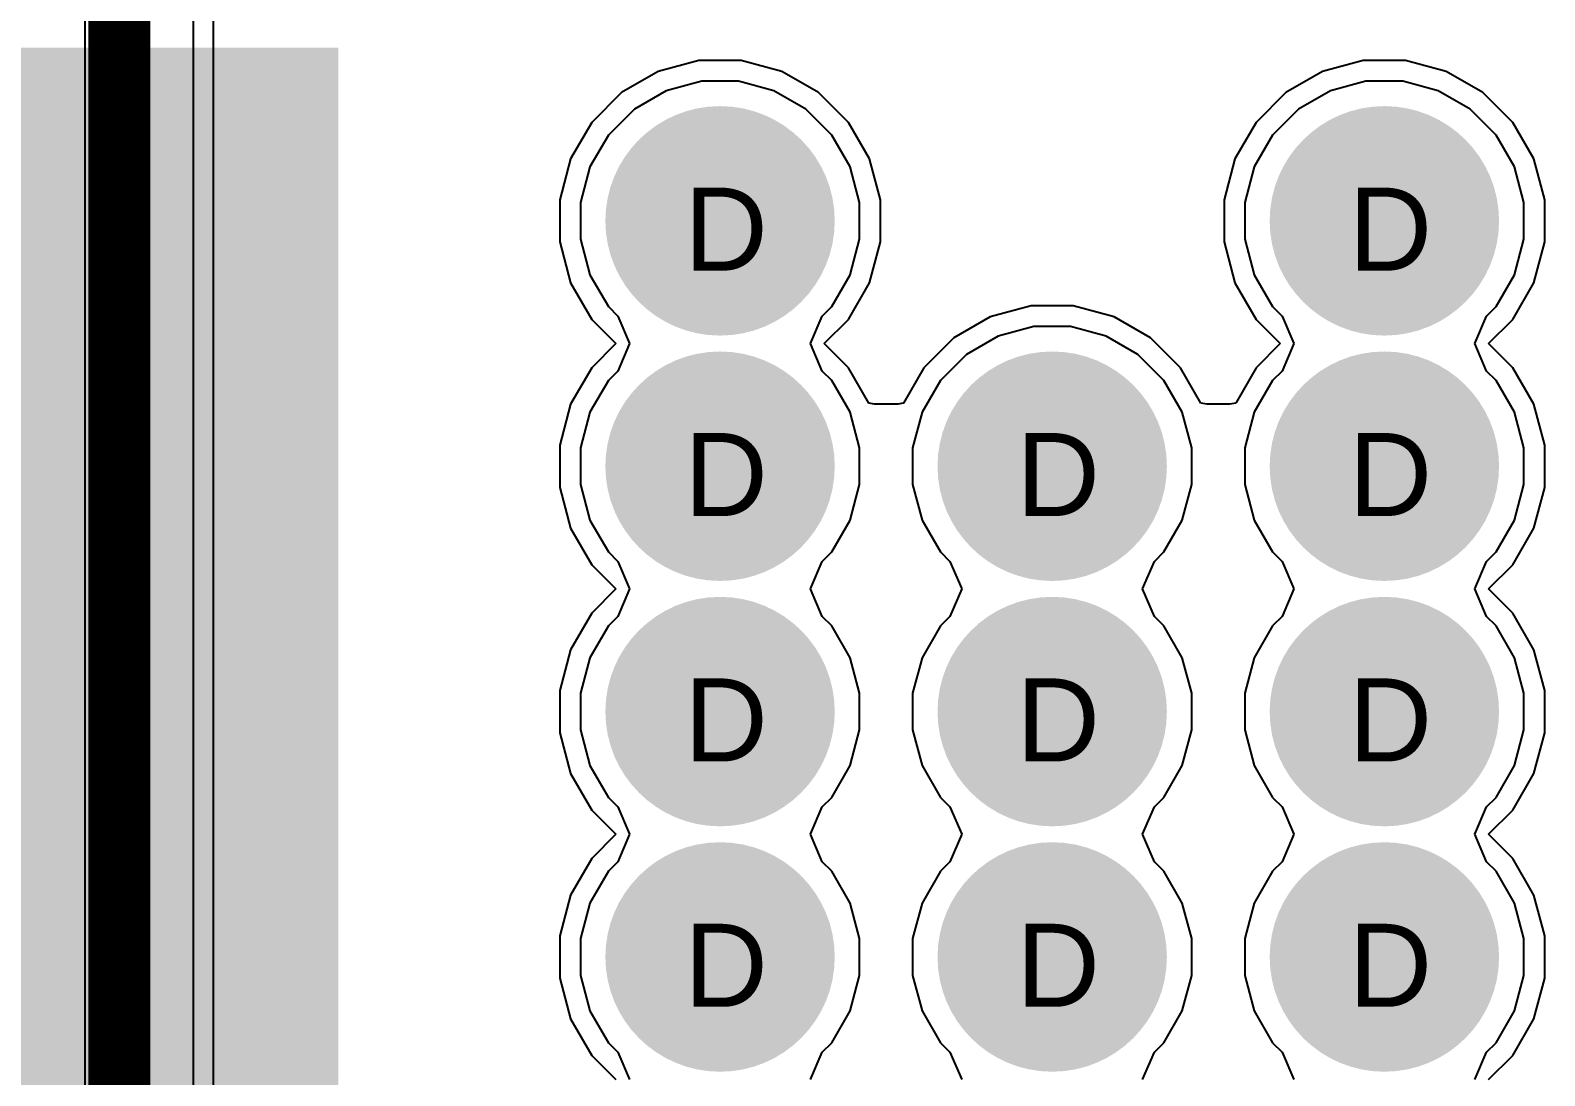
# Model space of a CAD drawing. Header units: inches. Extents: x 0 to 5379, y 0 to 5429.
# Drawn here: x 164.92 to 174.19, y 39.22 to 45.62 of the extents above; entities that cross this region are included whole.
import ezdxf

# ---------------------------------------------------------------- set-up
doc = ezdxf.new("R2010")
doc.units = ezdxf.units.IN
for name, color, linetype in [('Bottom Layer', 5, 'Continuous'), ('Bottom Solder', 6, 'Continuous'), ('Drill Drawing', 1, 'Continuous'), ('GND01', 16, 'Continuous'), ('GND02', 76, 'Continuous'), ('PWR', 156, 'Continuous'), ('SIG 01', 90, 'Continuous'), ('Top Layer', 1, 'Continuous'), ('Top Paste', 8, 'Continuous'), ('Top Solder', 216, 'Continuous'), ('Via Holes', 16, 'Continuous')]:
    doc.layers.add(name, color=color, linetype=linetype)
doc.styles.add('Arial', font='', dxfattribs={"height": 0.2})
doc.styles.get('Arial').set_extended_font_data('Arial')

# ---------------------------------------------------------------- blocks, each defined once
blk = doc.blocks.new('H2PAK_2_756')
at = {"layer": 'Top Layer'}
blk.add_hatch(color=1, dxfattribs=at).paths.add_polyline_path([(-5.5, 0.8283), (-5.5, 10.3283), (5.5, 10.3283), (5.5, 0.8283)])
at = {"layer": 'Top Paste'}
blk.add_hatch(color=8, dxfattribs=at).paths.add_polyline_path([(-5.5, 0.8283), (-5.5, 10.3283), (5.5, 10.3283), (5.5, 0.8283)])
at = {"layer": 'Top Solder'}
blk.add_hatch(color=216, dxfattribs=at).paths.add_polyline_path([(-5.5508, 0.7775), (-5.5508, 10.3791), (5.5508, 10.3791), (5.5508, 0.7775)])

msp = doc.modelspace()

# ---------------------------------------------------------------- hatches: boundary and pattern name
at = {"layer": 'Bottom Layer'}
h = msp.add_hatch(color=5, dxfattribs=at)
edge = h.paths.add_edge_path()
edge.add_arc((169.1433, 44.45), 0.6, 0, 360)
h = msp.add_hatch(color=5, dxfattribs=at)
edge = h.paths.add_edge_path()
edge.add_arc((173.2073, 44.45), 0.6, 0, 360)
h = msp.add_hatch(color=5, dxfattribs=at)
edge = h.paths.add_edge_path()
edge.add_arc((169.1433, 42.9496), 0.6, 0, 360)
h = msp.add_hatch(color=5, dxfattribs=at)
edge = h.paths.add_edge_path()
edge.add_arc((171.1753, 42.9496), 0.6, 0, 360)
h = msp.add_hatch(color=5, dxfattribs=at)
edge = h.paths.add_edge_path()
edge.add_arc((173.2073, 42.9496), 0.6, 0, 360)
h = msp.add_hatch(color=5, dxfattribs=at)
edge = h.paths.add_edge_path()
edge.add_arc((169.1433, 41.4492), 0.6, 0, 360)
h = msp.add_hatch(color=5, dxfattribs=at)
edge = h.paths.add_edge_path()
edge.add_arc((171.1753, 41.4492), 0.6, 0, 360)
h = msp.add_hatch(color=5, dxfattribs=at)
edge = h.paths.add_edge_path()
edge.add_arc((173.2073, 41.4492), 0.6, 0, 360)
h = msp.add_hatch(color=5, dxfattribs=at)
edge = h.paths.add_edge_path()
edge.add_arc((169.1433, 39.9487), 0.6, 0, 360)
h = msp.add_hatch(color=5, dxfattribs=at)
edge = h.paths.add_edge_path()
edge.add_arc((171.1753, 39.9487), 0.6, 0, 360)
h = msp.add_hatch(color=5, dxfattribs=at)
edge = h.paths.add_edge_path()
edge.add_arc((173.2073, 39.9487), 0.6, 0, 360)
at = {"layer": 'Bottom Solder'}
h = msp.add_hatch(color=6, dxfattribs=at)
edge = h.paths.add_edge_path()
edge.add_arc((169.1433, 44.45), 0.7016, 0, 360)
h = msp.add_hatch(color=6, dxfattribs=at)
edge = h.paths.add_edge_path()
edge.add_arc((173.2073, 44.45), 0.7016, 0, 360)
h = msp.add_hatch(color=6, dxfattribs=at)
edge = h.paths.add_edge_path()
edge.add_arc((169.1433, 42.9496), 0.7016, 0, 360)
h = msp.add_hatch(color=6, dxfattribs=at)
edge = h.paths.add_edge_path()
edge.add_arc((171.1753, 42.9496), 0.7016, 0, 360)
h = msp.add_hatch(color=6, dxfattribs=at)
edge = h.paths.add_edge_path()
edge.add_arc((173.2073, 42.9496), 0.7016, 0, 360)
h = msp.add_hatch(color=6, dxfattribs=at)
edge = h.paths.add_edge_path()
edge.add_arc((169.1433, 41.4492), 0.7016, 0, 360)
h = msp.add_hatch(color=6, dxfattribs=at)
edge = h.paths.add_edge_path()
edge.add_arc((171.1753, 41.4492), 0.7016, 0, 360)
h = msp.add_hatch(color=6, dxfattribs=at)
edge = h.paths.add_edge_path()
edge.add_arc((173.2073, 41.4492), 0.7016, 0, 360)
h = msp.add_hatch(color=6, dxfattribs=at)
edge = h.paths.add_edge_path()
edge.add_arc((169.1433, 39.9487), 0.7016, 0, 360)
h = msp.add_hatch(color=6, dxfattribs=at)
edge = h.paths.add_edge_path()
edge.add_arc((171.1753, 39.9487), 0.7016, 0, 360)
h = msp.add_hatch(color=6, dxfattribs=at)
edge = h.paths.add_edge_path()
edge.add_arc((173.2073, 39.9487), 0.7016, 0, 360)
at = {"layer": 'GND01'}
h = msp.add_hatch(color=16, dxfattribs=at)
edge = h.paths.add_edge_path()
edge.add_arc((169.1433, 44.45), 0.6, 0, 360)
h = msp.add_hatch(color=16, dxfattribs=at)
edge = h.paths.add_edge_path()
edge.add_arc((173.2073, 44.45), 0.6, 0, 360)
h = msp.add_hatch(color=16, dxfattribs=at)
edge = h.paths.add_edge_path()
edge.add_arc((169.1433, 42.9496), 0.6, 0, 360)
h = msp.add_hatch(color=16, dxfattribs=at)
edge = h.paths.add_edge_path()
edge.add_arc((171.1753, 42.9496), 0.6, 0, 360)
h = msp.add_hatch(color=16, dxfattribs=at)
edge = h.paths.add_edge_path()
edge.add_arc((173.2073, 42.9496), 0.6, 0, 360)
h = msp.add_hatch(color=16, dxfattribs=at)
edge = h.paths.add_edge_path()
edge.add_arc((169.1433, 41.4492), 0.6, 0, 360)
h = msp.add_hatch(color=16, dxfattribs=at)
edge = h.paths.add_edge_path()
edge.add_arc((171.1753, 41.4492), 0.6, 0, 360)
h = msp.add_hatch(color=16, dxfattribs=at)
edge = h.paths.add_edge_path()
edge.add_arc((173.2073, 41.4492), 0.6, 0, 360)
h = msp.add_hatch(color=16, dxfattribs=at)
edge = h.paths.add_edge_path()
edge.add_arc((169.1433, 39.9487), 0.6, 0, 360)
h = msp.add_hatch(color=16, dxfattribs=at)
edge = h.paths.add_edge_path()
edge.add_arc((171.1753, 39.9487), 0.6, 0, 360)
h = msp.add_hatch(color=16, dxfattribs=at)
edge = h.paths.add_edge_path()
edge.add_arc((173.2073, 39.9487), 0.6, 0, 360)
at = {"layer": 'GND02'}
h = msp.add_hatch(color=76, dxfattribs=at)
edge = h.paths.add_edge_path()
edge.add_arc((169.1433, 44.45), 0.6, 0, 360)
h = msp.add_hatch(color=76, dxfattribs=at)
edge = h.paths.add_edge_path()
edge.add_arc((173.2073, 44.45), 0.6, 0, 360)
h = msp.add_hatch(color=76, dxfattribs=at)
edge = h.paths.add_edge_path()
edge.add_arc((169.1433, 42.9496), 0.6, 0, 360)
h = msp.add_hatch(color=76, dxfattribs=at)
edge = h.paths.add_edge_path()
edge.add_arc((171.1753, 42.9496), 0.6, 0, 360)
h = msp.add_hatch(color=76, dxfattribs=at)
edge = h.paths.add_edge_path()
edge.add_arc((173.2073, 42.9496), 0.6, 0, 360)
h = msp.add_hatch(color=76, dxfattribs=at)
edge = h.paths.add_edge_path()
edge.add_arc((169.1433, 41.4492), 0.6, 0, 360)
h = msp.add_hatch(color=76, dxfattribs=at)
edge = h.paths.add_edge_path()
edge.add_arc((171.1753, 41.4492), 0.6, 0, 360)
h = msp.add_hatch(color=76, dxfattribs=at)
edge = h.paths.add_edge_path()
edge.add_arc((173.2073, 41.4492), 0.6, 0, 360)
h = msp.add_hatch(color=76, dxfattribs=at)
edge = h.paths.add_edge_path()
edge.add_arc((169.1433, 39.9487), 0.6, 0, 360)
h = msp.add_hatch(color=76, dxfattribs=at)
edge = h.paths.add_edge_path()
edge.add_arc((171.1753, 39.9487), 0.6, 0, 360)
h = msp.add_hatch(color=76, dxfattribs=at)
edge = h.paths.add_edge_path()
edge.add_arc((173.2073, 39.9487), 0.6, 0, 360)
at = {"layer": 'PWR'}
h = msp.add_hatch(color=156, dxfattribs=at)
edge = h.paths.add_edge_path()
edge.add_arc((169.1433, 44.45), 0.6, 0, 360)
h = msp.add_hatch(color=156, dxfattribs=at)
edge = h.paths.add_edge_path()
edge.add_arc((173.2073, 44.45), 0.6, 0, 360)
h = msp.add_hatch(color=156, dxfattribs=at)
edge = h.paths.add_edge_path()
edge.add_arc((169.1433, 42.9496), 0.6, 0, 360)
h = msp.add_hatch(color=156, dxfattribs=at)
edge = h.paths.add_edge_path()
edge.add_arc((171.1753, 42.9496), 0.6, 0, 360)
h = msp.add_hatch(color=156, dxfattribs=at)
edge = h.paths.add_edge_path()
edge.add_arc((173.2073, 42.9496), 0.6, 0, 360)
h = msp.add_hatch(color=156, dxfattribs=at)
edge = h.paths.add_edge_path()
edge.add_arc((169.1433, 41.4492), 0.6, 0, 360)
h = msp.add_hatch(color=156, dxfattribs=at)
edge = h.paths.add_edge_path()
edge.add_arc((171.1753, 41.4492), 0.6, 0, 360)
h = msp.add_hatch(color=156, dxfattribs=at)
edge = h.paths.add_edge_path()
edge.add_arc((173.2073, 41.4492), 0.6, 0, 360)
h = msp.add_hatch(color=156, dxfattribs=at)
edge = h.paths.add_edge_path()
edge.add_arc((169.1433, 39.9487), 0.6, 0, 360)
h = msp.add_hatch(color=156, dxfattribs=at)
edge = h.paths.add_edge_path()
edge.add_arc((171.1753, 39.9487), 0.6, 0, 360)
h = msp.add_hatch(color=156, dxfattribs=at)
edge = h.paths.add_edge_path()
edge.add_arc((173.2073, 39.9487), 0.6, 0, 360)
at = {"layer": 'SIG 01'}
h = msp.add_hatch(color=90, dxfattribs=at)
edge = h.paths.add_edge_path()
edge.add_arc((169.1433, 44.45), 0.6, 0, 360)
h = msp.add_hatch(color=90, dxfattribs=at)
edge = h.paths.add_edge_path()
edge.add_arc((173.2073, 44.45), 0.6, 0, 360)
h = msp.add_hatch(color=90, dxfattribs=at)
edge = h.paths.add_edge_path()
edge.add_arc((169.1433, 42.9496), 0.6, 0, 360)
h = msp.add_hatch(color=90, dxfattribs=at)
edge = h.paths.add_edge_path()
edge.add_arc((171.1753, 42.9496), 0.6, 0, 360)
h = msp.add_hatch(color=90, dxfattribs=at)
edge = h.paths.add_edge_path()
edge.add_arc((173.2073, 42.9496), 0.6, 0, 360)
h = msp.add_hatch(color=90, dxfattribs=at)
edge = h.paths.add_edge_path()
edge.add_arc((169.1433, 41.4492), 0.6, 0, 360)
h = msp.add_hatch(color=90, dxfattribs=at)
edge = h.paths.add_edge_path()
edge.add_arc((171.1753, 41.4492), 0.6, 0, 360)
h = msp.add_hatch(color=90, dxfattribs=at)
edge = h.paths.add_edge_path()
edge.add_arc((173.2073, 41.4492), 0.6, 0, 360)
h = msp.add_hatch(color=90, dxfattribs=at)
edge = h.paths.add_edge_path()
edge.add_arc((169.1433, 39.9487), 0.6, 0, 360)
h = msp.add_hatch(color=90, dxfattribs=at)
edge = h.paths.add_edge_path()
edge.add_arc((171.1753, 39.9487), 0.6, 0, 360)
h = msp.add_hatch(color=90, dxfattribs=at)
edge = h.paths.add_edge_path()
edge.add_arc((173.2073, 39.9487), 0.6, 0, 360)
at = {"layer": 'Top Layer'}
h = msp.add_hatch(color=1, dxfattribs=at)
edge = h.paths.add_edge_path()
edge.add_arc((169.1433, 44.45), 0.6, 0, 360)
h = msp.add_hatch(color=1, dxfattribs=at)
edge = h.paths.add_edge_path()
edge.add_arc((173.2073, 44.45), 0.6, 0, 360)
h = msp.add_hatch(color=1, dxfattribs=at)
edge = h.paths.add_edge_path()
edge.add_arc((169.1433, 42.9496), 0.6, 0, 360)
h = msp.add_hatch(color=1, dxfattribs=at)
edge = h.paths.add_edge_path()
edge.add_arc((171.1753, 42.9496), 0.6, 0, 360)
h = msp.add_hatch(color=1, dxfattribs=at)
edge = h.paths.add_edge_path()
edge.add_arc((173.2073, 42.9496), 0.6, 0, 360)
h = msp.add_hatch(color=1, dxfattribs=at)
edge = h.paths.add_edge_path()
edge.add_arc((169.1433, 41.4492), 0.6, 0, 360)
h = msp.add_hatch(color=1, dxfattribs=at)
edge = h.paths.add_edge_path()
edge.add_arc((171.1753, 41.4492), 0.6, 0, 360)
h = msp.add_hatch(color=1, dxfattribs=at)
edge = h.paths.add_edge_path()
edge.add_arc((173.2073, 41.4492), 0.6, 0, 360)
h = msp.add_hatch(color=1, dxfattribs=at)
edge = h.paths.add_edge_path()
edge.add_arc((169.1433, 39.9487), 0.6, 0, 360)
h = msp.add_hatch(color=1, dxfattribs=at)
edge = h.paths.add_edge_path()
edge.add_arc((171.1753, 39.9487), 0.6, 0, 360)
h = msp.add_hatch(color=1, dxfattribs=at)
edge = h.paths.add_edge_path()
edge.add_arc((173.2073, 39.9487), 0.6, 0, 360)
at = {"layer": 'Top Solder'}
h = msp.add_hatch(color=216, dxfattribs=at)
edge = h.paths.add_edge_path()
edge.add_arc((169.1433, 44.45), 0.7016, 0, 360)
h = msp.add_hatch(color=216, dxfattribs=at)
edge = h.paths.add_edge_path()
edge.add_arc((173.2073, 44.45), 0.7016, 0, 360)
h = msp.add_hatch(color=216, dxfattribs=at)
edge = h.paths.add_edge_path()
edge.add_arc((169.1433, 42.9496), 0.7016, 0, 360)
h = msp.add_hatch(color=216, dxfattribs=at)
edge = h.paths.add_edge_path()
edge.add_arc((171.1753, 42.9496), 0.7016, 0, 360)
h = msp.add_hatch(color=216, dxfattribs=at)
edge = h.paths.add_edge_path()
edge.add_arc((173.2073, 42.9496), 0.7016, 0, 360)
h = msp.add_hatch(color=216, dxfattribs=at)
edge = h.paths.add_edge_path()
edge.add_arc((169.1433, 41.4492), 0.7016, 0, 360)
h = msp.add_hatch(color=216, dxfattribs=at)
edge = h.paths.add_edge_path()
edge.add_arc((171.1753, 41.4492), 0.7016, 0, 360)
h = msp.add_hatch(color=216, dxfattribs=at)
edge = h.paths.add_edge_path()
edge.add_arc((173.2073, 41.4492), 0.7016, 0, 360)
h = msp.add_hatch(color=216, dxfattribs=at)
edge = h.paths.add_edge_path()
edge.add_arc((169.1433, 39.9487), 0.7016, 0, 360)
h = msp.add_hatch(color=216, dxfattribs=at)
edge = h.paths.add_edge_path()
edge.add_arc((171.1753, 39.9487), 0.7016, 0, 360)
h = msp.add_hatch(color=216, dxfattribs=at)
edge = h.paths.add_edge_path()
edge.add_arc((173.2073, 39.9487), 0.7016, 0, 360)
at = {"layer": 'Via Holes'}
h = msp.add_hatch(color=7, dxfattribs=at)
edge = h.paths.add_edge_path()
edge.add_arc((169.1433, 44.45), 0.35, 0, 360)
h = msp.add_hatch(color=7, dxfattribs=at)
edge = h.paths.add_edge_path()
edge.add_arc((173.2073, 44.45), 0.35, 0, 360)
h = msp.add_hatch(color=7, dxfattribs=at)
edge = h.paths.add_edge_path()
edge.add_arc((169.1433, 42.9496), 0.35, 0, 360)
h = msp.add_hatch(color=7, dxfattribs=at)
edge = h.paths.add_edge_path()
edge.add_arc((171.1753, 42.9496), 0.35, 0, 360)
h = msp.add_hatch(color=7, dxfattribs=at)
edge = h.paths.add_edge_path()
edge.add_arc((173.2073, 42.9496), 0.35, 0, 360)
h = msp.add_hatch(color=7, dxfattribs=at)
edge = h.paths.add_edge_path()
edge.add_arc((169.1433, 41.4492), 0.35, 0, 360)
h = msp.add_hatch(color=7, dxfattribs=at)
edge = h.paths.add_edge_path()
edge.add_arc((171.1753, 41.4492), 0.35, 0, 360)
h = msp.add_hatch(color=7, dxfattribs=at)
edge = h.paths.add_edge_path()
edge.add_arc((173.2073, 41.4492), 0.35, 0, 360)
h = msp.add_hatch(color=7, dxfattribs=at)
edge = h.paths.add_edge_path()
edge.add_arc((169.1433, 39.9487), 0.35, 0, 360)
h = msp.add_hatch(color=7, dxfattribs=at)
edge = h.paths.add_edge_path()
edge.add_arc((171.1753, 39.9487), 0.35, 0, 360)
h = msp.add_hatch(color=7, dxfattribs=at)
edge = h.paths.add_edge_path()
edge.add_arc((173.2073, 39.9487), 0.35, 0, 360)

# ---------------------------------------------------------------- linework, layer by layer
at = {"layer": 'Bottom Layer'}
for p, q in [((165.2571, 51.4604), (165.2571, 6.8072)), ((166.0445, 7.239), (166.0445, 50.5968))]:
    msp.add_line(p, q, dxfattribs=at)
at = {"layer": 'GND01'}
for p, q in [((168.8137, 45.2458), (168.6189, 45.1334)), ((169.0309, 45.304), (168.8137, 45.2458)), ((169.2557, 45.304), (169.0309, 45.304)), ((169.4729, 45.2458), (169.2557, 45.304)), ((169.6676, 45.1334), (169.4729, 45.2458)), ((172.8777, 45.2458), (172.6829, 45.1334)), ((173.0949, 45.304), (172.8777, 45.2458)), ((173.3197, 45.304), (173.0949, 45.304)), ((173.5369, 45.2458), (173.3197, 45.304)), ((173.7316, 45.1334), (173.5369, 45.2458)), ((168.6189, 45.1334), (168.4599, 44.9744)), ((169.8267, 44.9744), (169.6676, 45.1334)), ((172.6829, 45.1334), (172.5239, 44.9744)), ((173.8907, 44.9744), (173.7316, 45.1334)), ((168.4599, 44.9744), (168.3475, 44.7796)), ((169.9391, 44.7796), (169.8267, 44.9744)), ((172.5239, 44.9744), (172.4115, 44.7796)), ((174.0031, 44.7796), (173.8907, 44.9744)), ((168.3475, 44.7796), (168.2893, 44.5624)), ((169.9973, 44.5624), (169.9391, 44.7796)), ((172.4115, 44.7796), (172.3533, 44.5624)), ((174.0613, 44.5624), (174.0031, 44.7796)), ((168.2893, 44.5624), (168.2893, 44.3376)), ((169.9973, 44.3376), (169.9973, 44.5624)), ((172.3533, 44.5624), (172.3533, 44.3376)), ((174.0613, 44.3376), (174.0613, 44.5624)), ((168.2893, 44.3376), (168.3475, 44.1204)), ((169.9391, 44.1204), (169.9973, 44.3376)), ((172.3533, 44.3376), (172.4115, 44.1204)), ((174.0031, 44.1204), (174.0613, 44.3376)), ((168.3475, 44.1204), (168.4599, 43.9256)), ((169.8267, 43.9256), (169.9391, 44.1204)), ((172.4115, 44.1204), (172.5239, 43.9256)), ((173.8907, 43.9256), (174.0031, 44.1204)), ((168.4599, 43.9256), (168.5177, 43.8678)), ((169.7688, 43.8678), (169.8267, 43.9256)), ((172.5239, 43.9256), (172.5817, 43.8678)), ((173.8328, 43.8678), (173.8907, 43.9256)), ((168.5177, 43.8678), (168.5901, 43.6998)), ((169.6964, 43.6998), (169.7688, 43.8678)), ((172.5817, 43.8678), (172.6541, 43.6998)), ((173.7604, 43.6998), (173.8328, 43.8678)), ((170.8457, 43.7454), (170.6509, 43.633)), ((171.0629, 43.8036), (170.8457, 43.7454)), ((171.2877, 43.8036), (171.0629, 43.8036)), ((171.5049, 43.7454), (171.2877, 43.8036)), ((171.6996, 43.633), (171.5049, 43.7454)), ((168.5901, 43.6998), (168.5177, 43.5318)), ((169.7688, 43.5318), (169.6964, 43.6998)), ((172.6541, 43.6998), (172.5817, 43.5318)), ((173.8328, 43.5318), (173.7604, 43.6998)), ((170.6509, 43.633), (170.4919, 43.4739)), ((171.8587, 43.4739), (171.6996, 43.633)), ((168.4599, 43.4739), (168.3475, 43.2792)), ((168.5177, 43.5318), (168.4599, 43.4739)), ((169.8267, 43.4739), (169.7688, 43.5318)), ((169.9391, 43.2792), (169.8267, 43.4739)), ((170.4919, 43.4739), (170.3795, 43.2792)), ((171.9711, 43.2792), (171.8587, 43.4739)), ((172.5239, 43.4739), (172.4115, 43.2792)), ((172.5817, 43.5318), (172.5239, 43.4739)), ((173.8907, 43.4739), (173.8328, 43.5318)), ((174.0031, 43.2792), (173.8907, 43.4739)), ((168.3475, 43.2792), (168.2893, 43.062)), ((169.9973, 43.062), (169.9391, 43.2792)), ((170.3795, 43.2792), (170.3213, 43.062)), ((172.0293, 43.062), (171.9711, 43.2792)), ((172.4115, 43.2792), (172.3533, 43.062)), ((174.0613, 43.062), (174.0031, 43.2792)), ((168.2893, 43.062), (168.2893, 42.8372)), ((169.9973, 42.8372), (169.9973, 43.062)), ((170.3213, 43.062), (170.3213, 42.8372)), ((172.0293, 42.8372), (172.0293, 43.062)), ((172.3533, 43.062), (172.3533, 42.8372)), ((174.0613, 42.8372), (174.0613, 43.062)), ((168.2893, 42.8372), (168.3475, 42.62)), ((169.9391, 42.62), (169.9973, 42.8372)), ((170.3213, 42.8372), (170.3795, 42.62)), ((171.9711, 42.62), (172.0293, 42.8372)), ((172.3533, 42.8372), (172.4115, 42.62)), ((174.0031, 42.62), (174.0613, 42.8372)), ((168.3475, 42.62), (168.4599, 42.4252)), ((169.8267, 42.4252), (169.9391, 42.62)), ((170.3795, 42.62), (170.4919, 42.4252)), ((171.8587, 42.4252), (171.9711, 42.62)), ((172.4115, 42.62), (172.5239, 42.4252)), ((173.8907, 42.4252), (174.0031, 42.62)), ((168.4599, 42.4252), (168.5177, 42.3674)), ((168.5177, 42.3674), (168.5901, 42.1994)), ((169.6964, 42.1994), (169.7688, 42.3674)), ((169.7688, 42.3674), (169.8267, 42.4252)), ((170.4919, 42.4252), (170.5497, 42.3674)), ((170.5497, 42.3674), (170.6221, 42.1994)), ((171.7284, 42.1994), (171.8008, 42.3674)), ((171.8008, 42.3674), (171.8587, 42.4252)), ((172.5239, 42.4252), (172.5817, 42.3674)), ((172.5817, 42.3674), (172.6541, 42.1994)), ((173.7604, 42.1994), (173.8328, 42.3674)), ((173.8328, 42.3674), (173.8907, 42.4252)), ((168.5901, 42.1994), (168.5177, 42.0313)), ((169.7688, 42.0313), (169.6964, 42.1994)), ((170.6221, 42.1994), (170.5497, 42.0313)), ((171.8008, 42.0313), (171.7284, 42.1994)), ((172.6541, 42.1994), (172.5817, 42.0313)), ((173.8328, 42.0313), (173.7604, 42.1994)), ((168.4599, 41.9735), (168.3475, 41.7788)), ((168.5177, 42.0313), (168.4599, 41.9735)), ((169.8267, 41.9735), (169.7688, 42.0313)), ((169.9391, 41.7788), (169.8267, 41.9735)), ((170.4919, 41.9735), (170.3795, 41.7788)), ((170.5497, 42.0313), (170.4919, 41.9735)), ((171.8587, 41.9735), (171.8008, 42.0313)), ((171.9711, 41.7788), (171.8587, 41.9735)), ((172.5239, 41.9735), (172.4115, 41.7788)), ((172.5817, 42.0313), (172.5239, 41.9735)), ((173.8907, 41.9735), (173.8328, 42.0313)), ((174.0031, 41.7788), (173.8907, 41.9735)), ((168.3475, 41.7788), (168.2893, 41.5616)), ((169.9973, 41.5616), (169.9391, 41.7788)), ((170.3795, 41.7788), (170.3213, 41.5616)), ((172.0293, 41.5616), (171.9711, 41.7788)), ((172.4115, 41.7788), (172.3533, 41.5616)), ((174.0613, 41.5616), (174.0031, 41.7788)), ((168.2893, 41.5616), (168.2893, 41.3367)), ((169.9973, 41.3367), (169.9973, 41.5616)), ((170.3213, 41.5616), (170.3213, 41.3367)), ((172.0293, 41.3367), (172.0293, 41.5616)), ((172.3533, 41.5616), (172.3533, 41.3367)), ((174.0613, 41.3367), (174.0613, 41.5616)), ((168.2893, 41.3367), (168.3475, 41.1195)), ((169.9391, 41.1195), (169.9973, 41.3367)), ((170.3213, 41.3367), (170.3795, 41.1195)), ((171.9711, 41.1195), (172.0293, 41.3367)), ((172.3533, 41.3367), (172.4115, 41.1195)), ((174.0031, 41.1195), (174.0613, 41.3367)), ((168.3475, 41.1195), (168.4599, 40.9248)), ((169.8267, 40.9248), (169.9391, 41.1195)), ((170.3795, 41.1195), (170.4919, 40.9248)), ((171.8587, 40.9248), (171.9711, 41.1195)), ((172.4115, 41.1195), (172.5239, 40.9248)), ((173.8907, 40.9248), (174.0031, 41.1195)), ((168.4599, 40.9248), (168.5177, 40.867)), ((168.5177, 40.867), (168.5901, 40.699)), ((169.6964, 40.699), (169.7688, 40.867)), ((169.7688, 40.867), (169.8267, 40.9248)), ((170.4919, 40.9248), (170.5497, 40.867)), ((170.5497, 40.867), (170.6221, 40.699)), ((171.7284, 40.699), (171.8008, 40.867)), ((171.8008, 40.867), (171.8587, 40.9248)), ((172.5239, 40.9248), (172.5817, 40.867)), ((172.5817, 40.867), (172.6541, 40.699)), ((173.7604, 40.699), (173.8328, 40.867)), ((173.8328, 40.867), (173.8907, 40.9248)), ((168.5901, 40.699), (168.5177, 40.5309)), ((169.7688, 40.5309), (169.6964, 40.699)), ((170.6221, 40.699), (170.5497, 40.5309)), ((171.8008, 40.5309), (171.7284, 40.699)), ((172.6541, 40.699), (172.5817, 40.5309)), ((173.8328, 40.5309), (173.7604, 40.699)), ((168.5177, 40.5309), (168.4599, 40.4731)), ((169.8267, 40.4731), (169.7688, 40.5309)), ((170.5497, 40.5309), (170.4919, 40.4731)), ((171.8587, 40.4731), (171.8008, 40.5309)), ((172.5817, 40.5309), (172.5239, 40.4731)), ((173.8907, 40.4731), (173.8328, 40.5309)), ((168.4599, 40.4731), (168.3475, 40.2784)), ((169.9391, 40.2784), (169.8267, 40.4731)), ((170.4919, 40.4731), (170.3795, 40.2784)), ((171.9711, 40.2784), (171.8587, 40.4731)), ((172.5239, 40.4731), (172.4115, 40.2784)), ((174.0031, 40.2784), (173.8907, 40.4731)), ((168.3475, 40.2784), (168.2893, 40.0612)), ((169.9973, 40.0612), (169.9391, 40.2784)), ((170.3795, 40.2784), (170.3213, 40.0612)), ((172.0293, 40.0612), (171.9711, 40.2784)), ((172.4115, 40.2784), (172.3533, 40.0612)), ((174.0613, 40.0612), (174.0031, 40.2784)), ((168.2893, 40.0612), (168.2893, 39.8363)), ((169.9973, 39.8363), (169.9973, 40.0612)), ((170.3213, 40.0612), (170.3213, 39.8363)), ((172.0293, 39.8363), (172.0293, 40.0612)), ((172.3533, 40.0612), (172.3533, 39.8363)), ((174.0613, 39.8363), (174.0613, 40.0612)), ((168.2893, 39.8363), (168.3475, 39.6191)), ((169.9391, 39.6191), (169.9973, 39.8363)), ((170.3213, 39.8363), (170.3795, 39.6191)), ((171.9711, 39.6191), (172.0293, 39.8363)), ((172.3533, 39.8363), (172.4115, 39.6191)), ((174.0031, 39.6191), (174.0613, 39.8363)), ((168.3475, 39.6191), (168.4599, 39.4244)), ((169.8267, 39.4244), (169.9391, 39.6191)), ((170.3795, 39.6191), (170.4919, 39.4244)), ((171.8587, 39.4244), (171.9711, 39.6191)), ((172.4115, 39.6191), (172.5239, 39.4244)), ((173.8907, 39.4244), (174.0031, 39.6191)), ((168.4599, 39.4244), (168.5177, 39.3666)), ((169.7688, 39.3666), (169.8267, 39.4244)), ((170.4919, 39.4244), (170.5497, 39.3666)), ((171.8008, 39.3666), (171.8587, 39.4244)), ((172.5239, 39.4244), (172.5817, 39.3666)), ((173.8328, 39.3666), (173.8907, 39.4244)), ((168.5177, 39.3666), (168.5901, 39.1985)), ((169.6964, 39.1985), (169.7688, 39.3666)), ((170.5497, 39.3666), (170.6221, 39.1985)), ((171.7284, 39.1985), (171.8008, 39.3666)), ((172.5817, 39.3666), (172.6541, 39.1985)), ((173.7604, 39.1985), (173.8328, 39.3666))]:
    msp.add_line(p, q, dxfattribs=at)
at = {"layer": 'GND02'}
for p, q in [((168.8137, 45.2458), (168.6189, 45.1334)), ((169.0309, 45.304), (168.8137, 45.2458)), ((169.2557, 45.304), (169.0309, 45.304)), ((169.4729, 45.2458), (169.2557, 45.304)), ((169.6676, 45.1334), (169.4729, 45.2458)), ((172.8777, 45.2458), (172.6829, 45.1334)), ((173.0949, 45.304), (172.8777, 45.2458)), ((173.3197, 45.304), (173.0949, 45.304)), ((173.5369, 45.2458), (173.3197, 45.304)), ((173.7316, 45.1334), (173.5369, 45.2458)), ((168.6189, 45.1334), (168.4599, 44.9744)), ((169.8267, 44.9744), (169.6676, 45.1334)), ((172.6829, 45.1334), (172.5239, 44.9744)), ((173.8907, 44.9744), (173.7316, 45.1334)), ((168.4599, 44.9744), (168.3475, 44.7796)), ((169.9391, 44.7796), (169.8267, 44.9744)), ((172.5239, 44.9744), (172.4115, 44.7796)), ((174.0031, 44.7796), (173.8907, 44.9744)), ((168.3475, 44.7796), (168.2893, 44.5624)), ((169.9973, 44.5624), (169.9391, 44.7796)), ((172.4115, 44.7796), (172.3533, 44.5624)), ((174.0613, 44.5624), (174.0031, 44.7796)), ((168.2893, 44.5624), (168.2893, 44.3376)), ((169.9973, 44.3376), (169.9973, 44.5624)), ((172.3533, 44.5624), (172.3533, 44.3376)), ((174.0613, 44.3376), (174.0613, 44.5624)), ((168.2893, 44.3376), (168.3475, 44.1204)), ((169.9391, 44.1204), (169.9973, 44.3376)), ((172.3533, 44.3376), (172.4115, 44.1204)), ((174.0031, 44.1204), (174.0613, 44.3376)), ((168.3475, 44.1204), (168.4599, 43.9256)), ((169.8267, 43.9256), (169.9391, 44.1204)), ((172.4115, 44.1204), (172.5239, 43.9256)), ((173.8907, 43.9256), (174.0031, 44.1204)), ((168.4599, 43.9256), (168.5177, 43.8678)), ((169.7688, 43.8678), (169.8267, 43.9256)), ((172.5239, 43.9256), (172.5817, 43.8678)), ((173.8328, 43.8678), (173.8907, 43.9256)), ((168.5177, 43.8678), (168.5901, 43.6998)), ((169.6964, 43.6998), (169.7688, 43.8678)), ((172.5817, 43.8678), (172.6541, 43.6998)), ((173.7604, 43.6998), (173.8328, 43.8678)), ((170.8457, 43.7454), (170.6509, 43.633)), ((171.0629, 43.8036), (170.8457, 43.7454)), ((171.2877, 43.8036), (171.0629, 43.8036)), ((171.5049, 43.7454), (171.2877, 43.8036)), ((171.6996, 43.633), (171.5049, 43.7454)), ((168.5901, 43.6998), (168.5177, 43.5318)), ((169.7688, 43.5318), (169.6964, 43.6998)), ((172.6541, 43.6998), (172.5817, 43.5318)), ((173.8328, 43.5318), (173.7604, 43.6998)), ((170.6509, 43.633), (170.4919, 43.4739)), ((171.8587, 43.4739), (171.6996, 43.633)), ((168.4599, 43.4739), (168.3475, 43.2792)), ((168.5177, 43.5318), (168.4599, 43.4739)), ((169.8267, 43.4739), (169.7688, 43.5318)), ((169.9391, 43.2792), (169.8267, 43.4739)), ((170.4919, 43.4739), (170.3795, 43.2792)), ((171.9711, 43.2792), (171.8587, 43.4739)), ((172.5239, 43.4739), (172.4115, 43.2792)), ((172.5817, 43.5318), (172.5239, 43.4739)), ((173.8907, 43.4739), (173.8328, 43.5318)), ((174.0031, 43.2792), (173.8907, 43.4739)), ((168.3475, 43.2792), (168.2893, 43.062)), ((169.9973, 43.062), (169.9391, 43.2792)), ((170.3795, 43.2792), (170.3213, 43.062)), ((172.0293, 43.062), (171.9711, 43.2792)), ((172.4115, 43.2792), (172.3533, 43.062)), ((174.0613, 43.062), (174.0031, 43.2792)), ((168.2893, 43.062), (168.2893, 42.8372)), ((169.9973, 42.8372), (169.9973, 43.062)), ((170.3213, 43.062), (170.3213, 42.8372)), ((172.0293, 42.8372), (172.0293, 43.062)), ((172.3533, 43.062), (172.3533, 42.8372)), ((174.0613, 42.8372), (174.0613, 43.062)), ((168.2893, 42.8372), (168.3475, 42.62)), ((169.9391, 42.62), (169.9973, 42.8372)), ((170.3213, 42.8372), (170.3795, 42.62)), ((171.9711, 42.62), (172.0293, 42.8372)), ((172.3533, 42.8372), (172.4115, 42.62)), ((174.0031, 42.62), (174.0613, 42.8372)), ((168.3475, 42.62), (168.4599, 42.4252)), ((169.8267, 42.4252), (169.9391, 42.62)), ((170.3795, 42.62), (170.4919, 42.4252)), ((171.8587, 42.4252), (171.9711, 42.62)), ((172.4115, 42.62), (172.5239, 42.4252)), ((173.8907, 42.4252), (174.0031, 42.62)), ((168.4599, 42.4252), (168.5177, 42.3674)), ((168.5177, 42.3674), (168.5901, 42.1994)), ((169.6964, 42.1994), (169.7688, 42.3674)), ((169.7688, 42.3674), (169.8267, 42.4252)), ((170.4919, 42.4252), (170.5497, 42.3674)), ((170.5497, 42.3674), (170.6221, 42.1994)), ((171.7284, 42.1994), (171.8008, 42.3674)), ((171.8008, 42.3674), (171.8587, 42.4252)), ((172.5239, 42.4252), (172.5817, 42.3674)), ((172.5817, 42.3674), (172.6541, 42.1994)), ((173.7604, 42.1994), (173.8328, 42.3674)), ((173.8328, 42.3674), (173.8907, 42.4252)), ((168.5901, 42.1994), (168.5177, 42.0313)), ((169.7688, 42.0313), (169.6964, 42.1994)), ((170.6221, 42.1994), (170.5497, 42.0313)), ((171.8008, 42.0313), (171.7284, 42.1994)), ((172.6541, 42.1994), (172.5817, 42.0313)), ((173.8328, 42.0313), (173.7604, 42.1994)), ((168.4599, 41.9735), (168.3475, 41.7788)), ((168.5177, 42.0313), (168.4599, 41.9735)), ((169.8267, 41.9735), (169.7688, 42.0313)), ((169.9391, 41.7788), (169.8267, 41.9735)), ((170.4919, 41.9735), (170.3795, 41.7788)), ((170.5497, 42.0313), (170.4919, 41.9735)), ((171.8587, 41.9735), (171.8008, 42.0313)), ((171.9711, 41.7788), (171.8587, 41.9735)), ((172.5239, 41.9735), (172.4115, 41.7788)), ((172.5817, 42.0313), (172.5239, 41.9735)), ((173.8907, 41.9735), (173.8328, 42.0313)), ((174.0031, 41.7788), (173.8907, 41.9735)), ((168.3475, 41.7788), (168.2893, 41.5616)), ((169.9973, 41.5616), (169.9391, 41.7788)), ((170.3795, 41.7788), (170.3213, 41.5616)), ((172.0293, 41.5616), (171.9711, 41.7788)), ((172.4115, 41.7788), (172.3533, 41.5616)), ((174.0613, 41.5616), (174.0031, 41.7788)), ((168.2893, 41.5616), (168.2893, 41.3367)), ((169.9973, 41.3367), (169.9973, 41.5616)), ((170.3213, 41.5616), (170.3213, 41.3367)), ((172.0293, 41.3367), (172.0293, 41.5616)), ((172.3533, 41.5616), (172.3533, 41.3367)), ((174.0613, 41.3367), (174.0613, 41.5616)), ((168.2893, 41.3367), (168.3475, 41.1195)), ((169.9391, 41.1195), (169.9973, 41.3367)), ((170.3213, 41.3367), (170.3795, 41.1195)), ((171.9711, 41.1195), (172.0293, 41.3367)), ((172.3533, 41.3367), (172.4115, 41.1195)), ((174.0031, 41.1195), (174.0613, 41.3367)), ((168.3475, 41.1195), (168.4599, 40.9248)), ((169.8267, 40.9248), (169.9391, 41.1195)), ((170.3795, 41.1195), (170.4919, 40.9248)), ((171.8587, 40.9248), (171.9711, 41.1195)), ((172.4115, 41.1195), (172.5239, 40.9248)), ((173.8907, 40.9248), (174.0031, 41.1195)), ((168.4599, 40.9248), (168.5177, 40.867)), ((168.5177, 40.867), (168.5901, 40.699)), ((169.6964, 40.699), (169.7688, 40.867)), ((169.7688, 40.867), (169.8267, 40.9248)), ((170.4919, 40.9248), (170.5497, 40.867)), ((170.5497, 40.867), (170.6221, 40.699)), ((171.7284, 40.699), (171.8008, 40.867)), ((171.8008, 40.867), (171.8587, 40.9248)), ((172.5239, 40.9248), (172.5817, 40.867)), ((172.5817, 40.867), (172.6541, 40.699)), ((173.7604, 40.699), (173.8328, 40.867)), ((173.8328, 40.867), (173.8907, 40.9248)), ((168.5901, 40.699), (168.5177, 40.5309)), ((169.7688, 40.5309), (169.6964, 40.699)), ((170.6221, 40.699), (170.5497, 40.5309)), ((171.8008, 40.5309), (171.7284, 40.699)), ((172.6541, 40.699), (172.5817, 40.5309)), ((173.8328, 40.5309), (173.7604, 40.699)), ((168.5177, 40.5309), (168.4599, 40.4731)), ((169.8267, 40.4731), (169.7688, 40.5309)), ((170.5497, 40.5309), (170.4919, 40.4731)), ((171.8587, 40.4731), (171.8008, 40.5309)), ((172.5817, 40.5309), (172.5239, 40.4731)), ((173.8907, 40.4731), (173.8328, 40.5309)), ((168.4599, 40.4731), (168.3475, 40.2784)), ((169.9391, 40.2784), (169.8267, 40.4731)), ((170.4919, 40.4731), (170.3795, 40.2784)), ((171.9711, 40.2784), (171.8587, 40.4731)), ((172.5239, 40.4731), (172.4115, 40.2784)), ((174.0031, 40.2784), (173.8907, 40.4731)), ((168.3475, 40.2784), (168.2893, 40.0612)), ((169.9973, 40.0612), (169.9391, 40.2784)), ((170.3795, 40.2784), (170.3213, 40.0612)), ((172.0293, 40.0612), (171.9711, 40.2784)), ((172.4115, 40.2784), (172.3533, 40.0612)), ((174.0613, 40.0612), (174.0031, 40.2784)), ((168.2893, 40.0612), (168.2893, 39.8363)), ((169.9973, 39.8363), (169.9973, 40.0612)), ((170.3213, 40.0612), (170.3213, 39.8363)), ((172.0293, 39.8363), (172.0293, 40.0612)), ((172.3533, 40.0612), (172.3533, 39.8363)), ((174.0613, 39.8363), (174.0613, 40.0612)), ((168.2893, 39.8363), (168.3475, 39.6191)), ((169.9391, 39.6191), (169.9973, 39.8363)), ((170.3213, 39.8363), (170.3795, 39.6191)), ((171.9711, 39.6191), (172.0293, 39.8363)), ((172.3533, 39.8363), (172.4115, 39.6191)), ((174.0031, 39.6191), (174.0613, 39.8363)), ((168.3475, 39.6191), (168.4599, 39.4244)), ((169.8267, 39.4244), (169.9391, 39.6191)), ((170.3795, 39.6191), (170.4919, 39.4244)), ((171.8587, 39.4244), (171.9711, 39.6191)), ((172.4115, 39.6191), (172.5239, 39.4244)), ((173.8907, 39.4244), (174.0031, 39.6191)), ((168.4599, 39.4244), (168.5177, 39.3666)), ((169.7688, 39.3666), (169.8267, 39.4244)), ((170.4919, 39.4244), (170.5497, 39.3666)), ((171.8008, 39.3666), (171.8587, 39.4244)), ((172.5239, 39.4244), (172.5817, 39.3666)), ((173.8328, 39.3666), (173.8907, 39.4244)), ((168.5177, 39.3666), (168.5901, 39.1985)), ((169.6964, 39.1985), (169.7688, 39.3666)), ((170.5497, 39.3666), (170.6221, 39.1985)), ((171.7284, 39.1985), (171.8008, 39.3666)), ((172.5817, 39.3666), (172.6541, 39.1985)), ((173.7604, 39.1985), (173.8328, 39.3666))]:
    msp.add_line(p, q, dxfattribs=at)
at = {"layer": 'PWR'}
for p, q in [((165.9213, 17.7805), (165.9213, 77.751)), ((168.8137, 45.2458), (168.6189, 45.1334)), ((169.0309, 45.304), (168.8137, 45.2458)), ((169.2557, 45.304), (169.0309, 45.304)), ((169.4729, 45.2458), (169.2557, 45.304)), ((169.6676, 45.1334), (169.4729, 45.2458)), ((172.8777, 45.2458), (172.6829, 45.1334)), ((173.0949, 45.304), (172.8777, 45.2458)), ((173.3197, 45.304), (173.0949, 45.304)), ((173.5369, 45.2458), (173.3197, 45.304)), ((173.7316, 45.1334), (173.5369, 45.2458)), ((168.6189, 45.1334), (168.4599, 44.9744)), ((169.8267, 44.9744), (169.6676, 45.1334)), ((172.6829, 45.1334), (172.5239, 44.9744)), ((173.8907, 44.9744), (173.7316, 45.1334)), ((168.4599, 44.9744), (168.3475, 44.7796)), ((169.9391, 44.7796), (169.8267, 44.9744)), ((172.5239, 44.9744), (172.4115, 44.7796)), ((174.0031, 44.7796), (173.8907, 44.9744)), ((168.3475, 44.7796), (168.2893, 44.5624)), ((169.9973, 44.5624), (169.9391, 44.7796)), ((172.4115, 44.7796), (172.3533, 44.5624)), ((174.0613, 44.5624), (174.0031, 44.7796)), ((168.2893, 44.5624), (168.2893, 44.3376)), ((169.9973, 44.3376), (169.9973, 44.5624)), ((172.3533, 44.5624), (172.3533, 44.3376)), ((174.0613, 44.3376), (174.0613, 44.5624)), ((168.2893, 44.3376), (168.3475, 44.1204)), ((169.9391, 44.1204), (169.9973, 44.3376)), ((172.3533, 44.3376), (172.4115, 44.1204)), ((174.0031, 44.1204), (174.0613, 44.3376)), ((168.3475, 44.1204), (168.4599, 43.9256)), ((169.8267, 43.9256), (169.9391, 44.1204)), ((172.4115, 44.1204), (172.5239, 43.9256)), ((173.8907, 43.9256), (174.0031, 44.1204)), ((168.4599, 43.9256), (168.5177, 43.8678)), ((169.7688, 43.8678), (169.8267, 43.9256)), ((172.5239, 43.9256), (172.5817, 43.8678)), ((173.8328, 43.8678), (173.8907, 43.9256)), ((168.5177, 43.8678), (168.5901, 43.6998)), ((169.6964, 43.6998), (169.7688, 43.8678)), ((172.5817, 43.8678), (172.6541, 43.6998)), ((173.7604, 43.6998), (173.8328, 43.8678)), ((170.8457, 43.7454), (170.6509, 43.633)), ((171.0629, 43.8036), (170.8457, 43.7454)), ((171.2877, 43.8036), (171.0629, 43.8036)), ((171.5049, 43.7454), (171.2877, 43.8036)), ((171.6996, 43.633), (171.5049, 43.7454)), ((168.5901, 43.6998), (168.5177, 43.5318)), ((169.7688, 43.5318), (169.6964, 43.6998)), ((172.6541, 43.6998), (172.5817, 43.5318)), ((173.8328, 43.5318), (173.7604, 43.6998)), ((170.6509, 43.633), (170.4919, 43.4739)), ((171.8587, 43.4739), (171.6996, 43.633)), ((168.4599, 43.4739), (168.3475, 43.2792)), ((168.5177, 43.5318), (168.4599, 43.4739)), ((169.8267, 43.4739), (169.7688, 43.5318)), ((169.9391, 43.2792), (169.8267, 43.4739)), ((170.4919, 43.4739), (170.3795, 43.2792)), ((171.9711, 43.2792), (171.8587, 43.4739)), ((172.5239, 43.4739), (172.4115, 43.2792)), ((172.5817, 43.5318), (172.5239, 43.4739)), ((173.8907, 43.4739), (173.8328, 43.5318)), ((174.0031, 43.2792), (173.8907, 43.4739)), ((168.3475, 43.2792), (168.2893, 43.062)), ((169.9973, 43.062), (169.9391, 43.2792)), ((170.3795, 43.2792), (170.3213, 43.062)), ((172.0293, 43.062), (171.9711, 43.2792)), ((172.4115, 43.2792), (172.3533, 43.062)), ((174.0613, 43.062), (174.0031, 43.2792)), ((168.2893, 43.062), (168.2893, 42.8372)), ((169.9973, 42.8372), (169.9973, 43.062)), ((170.3213, 43.062), (170.3213, 42.8372)), ((172.0293, 42.8372), (172.0293, 43.062)), ((172.3533, 43.062), (172.3533, 42.8372)), ((174.0613, 42.8372), (174.0613, 43.062)), ((168.2893, 42.8372), (168.3475, 42.62)), ((169.9391, 42.62), (169.9973, 42.8372)), ((170.3213, 42.8372), (170.3795, 42.62)), ((171.9711, 42.62), (172.0293, 42.8372)), ((172.3533, 42.8372), (172.4115, 42.62)), ((174.0031, 42.62), (174.0613, 42.8372)), ((168.3475, 42.62), (168.4599, 42.4252)), ((169.8267, 42.4252), (169.9391, 42.62)), ((170.3795, 42.62), (170.4919, 42.4252)), ((171.8587, 42.4252), (171.9711, 42.62)), ((172.4115, 42.62), (172.5239, 42.4252)), ((173.8907, 42.4252), (174.0031, 42.62)), ((168.4599, 42.4252), (168.5177, 42.3674)), ((168.5177, 42.3674), (168.5901, 42.1994)), ((169.6964, 42.1994), (169.7688, 42.3674)), ((169.7688, 42.3674), (169.8267, 42.4252)), ((170.4919, 42.4252), (170.5497, 42.3674)), ((170.5497, 42.3674), (170.6221, 42.1994)), ((171.7284, 42.1994), (171.8008, 42.3674)), ((171.8008, 42.3674), (171.8587, 42.4252)), ((172.5239, 42.4252), (172.5817, 42.3674)), ((172.5817, 42.3674), (172.6541, 42.1994)), ((173.7604, 42.1994), (173.8328, 42.3674)), ((173.8328, 42.3674), (173.8907, 42.4252)), ((168.5901, 42.1994), (168.5177, 42.0313)), ((169.7688, 42.0313), (169.6964, 42.1994)), ((170.6221, 42.1994), (170.5497, 42.0313)), ((171.8008, 42.0313), (171.7284, 42.1994)), ((172.6541, 42.1994), (172.5817, 42.0313)), ((173.8328, 42.0313), (173.7604, 42.1994)), ((168.4599, 41.9735), (168.3475, 41.7788)), ((168.5177, 42.0313), (168.4599, 41.9735)), ((169.8267, 41.9735), (169.7688, 42.0313)), ((169.9391, 41.7788), (169.8267, 41.9735)), ((170.4919, 41.9735), (170.3795, 41.7788)), ((170.5497, 42.0313), (170.4919, 41.9735)), ((171.8587, 41.9735), (171.8008, 42.0313)), ((171.9711, 41.7788), (171.8587, 41.9735)), ((172.5239, 41.9735), (172.4115, 41.7788)), ((172.5817, 42.0313), (172.5239, 41.9735)), ((173.8907, 41.9735), (173.8328, 42.0313)), ((174.0031, 41.7788), (173.8907, 41.9735)), ((168.3475, 41.7788), (168.2893, 41.5616)), ((169.9973, 41.5616), (169.9391, 41.7788)), ((170.3795, 41.7788), (170.3213, 41.5616)), ((172.0293, 41.5616), (171.9711, 41.7788)), ((172.4115, 41.7788), (172.3533, 41.5616)), ((174.0613, 41.5616), (174.0031, 41.7788)), ((168.2893, 41.5616), (168.2893, 41.3367)), ((169.9973, 41.3367), (169.9973, 41.5616)), ((170.3213, 41.5616), (170.3213, 41.3367)), ((172.0293, 41.3367), (172.0293, 41.5616)), ((172.3533, 41.5616), (172.3533, 41.3367)), ((174.0613, 41.3367), (174.0613, 41.5616)), ((168.2893, 41.3367), (168.3475, 41.1195)), ((169.9391, 41.1195), (169.9973, 41.3367)), ((170.3213, 41.3367), (170.3795, 41.1195)), ((171.9711, 41.1195), (172.0293, 41.3367)), ((172.3533, 41.3367), (172.4115, 41.1195)), ((174.0031, 41.1195), (174.0613, 41.3367)), ((168.3475, 41.1195), (168.4599, 40.9248)), ((169.8267, 40.9248), (169.9391, 41.1195)), ((170.3795, 41.1195), (170.4919, 40.9248)), ((171.8587, 40.9248), (171.9711, 41.1195)), ((172.4115, 41.1195), (172.5239, 40.9248)), ((173.8907, 40.9248), (174.0031, 41.1195)), ((168.4599, 40.9248), (168.5177, 40.867)), ((168.5177, 40.867), (168.5901, 40.699)), ((169.6964, 40.699), (169.7688, 40.867)), ((169.7688, 40.867), (169.8267, 40.9248)), ((170.4919, 40.9248), (170.5497, 40.867)), ((170.5497, 40.867), (170.6221, 40.699)), ((171.7284, 40.699), (171.8008, 40.867)), ((171.8008, 40.867), (171.8587, 40.9248)), ((172.5239, 40.9248), (172.5817, 40.867)), ((172.5817, 40.867), (172.6541, 40.699)), ((173.7604, 40.699), (173.8328, 40.867)), ((173.8328, 40.867), (173.8907, 40.9248)), ((168.5901, 40.699), (168.5177, 40.5309)), ((169.7688, 40.5309), (169.6964, 40.699)), ((170.6221, 40.699), (170.5497, 40.5309)), ((171.8008, 40.5309), (171.7284, 40.699)), ((172.6541, 40.699), (172.5817, 40.5309)), ((173.8328, 40.5309), (173.7604, 40.699)), ((168.5177, 40.5309), (168.4599, 40.4731)), ((169.8267, 40.4731), (169.7688, 40.5309)), ((170.5497, 40.5309), (170.4919, 40.4731)), ((171.8587, 40.4731), (171.8008, 40.5309)), ((172.5817, 40.5309), (172.5239, 40.4731)), ((173.8907, 40.4731), (173.8328, 40.5309)), ((168.4599, 40.4731), (168.3475, 40.2784)), ((169.9391, 40.2784), (169.8267, 40.4731)), ((170.4919, 40.4731), (170.3795, 40.2784)), ((171.9711, 40.2784), (171.8587, 40.4731)), ((172.5239, 40.4731), (172.4115, 40.2784)), ((174.0031, 40.2784), (173.8907, 40.4731)), ((168.3475, 40.2784), (168.2893, 40.0612)), ((169.9973, 40.0612), (169.9391, 40.2784)), ((170.3795, 40.2784), (170.3213, 40.0612)), ((172.0293, 40.0612), (171.9711, 40.2784)), ((172.4115, 40.2784), (172.3533, 40.0612)), ((174.0613, 40.0612), (174.0031, 40.2784)), ((168.2893, 40.0612), (168.2893, 39.8363)), ((169.9973, 39.8363), (169.9973, 40.0612)), ((170.3213, 40.0612), (170.3213, 39.8363)), ((172.0293, 39.8363), (172.0293, 40.0612)), ((172.3533, 40.0612), (172.3533, 39.8363)), ((174.0613, 39.8363), (174.0613, 40.0612)), ((168.2893, 39.8363), (168.3475, 39.6191)), ((169.9391, 39.6191), (169.9973, 39.8363)), ((170.3213, 39.8363), (170.3795, 39.6191)), ((171.9711, 39.6191), (172.0293, 39.8363)), ((172.3533, 39.8363), (172.4115, 39.6191)), ((174.0031, 39.6191), (174.0613, 39.8363)), ((168.3475, 39.6191), (168.4599, 39.4244)), ((169.8267, 39.4244), (169.9391, 39.6191)), ((170.3795, 39.6191), (170.4919, 39.4244)), ((171.8587, 39.4244), (171.9711, 39.6191)), ((172.4115, 39.6191), (172.5239, 39.4244)), ((173.8907, 39.4244), (174.0031, 39.6191)), ((168.4599, 39.4244), (168.5177, 39.3666)), ((169.7688, 39.3666), (169.8267, 39.4244)), ((170.4919, 39.4244), (170.5497, 39.3666)), ((171.8008, 39.3666), (171.8587, 39.4244)), ((172.5239, 39.4244), (172.5817, 39.3666)), ((173.8328, 39.3666), (173.8907, 39.4244)), ((168.5177, 39.3666), (168.5901, 39.1985)), ((169.6964, 39.1985), (169.7688, 39.3666)), ((170.5497, 39.3666), (170.6221, 39.1985)), ((171.7284, 39.1985), (171.8008, 39.3666)), ((172.5817, 39.3666), (172.6541, 39.1985)), ((173.7604, 39.1985), (173.8328, 39.3666))]:
    msp.add_line(p, q, dxfattribs=at)
msp.add_lwpolyline([(165.4681, 17.5928, 0.381, 0.381, 0), (165.4681, 77.9388, 0.381, 0.381, 0)], format="xyseb", dxfattribs=at)
at = {"layer": 'SIG 01'}
for p, q in [((169.0141, 45.431), (168.7646, 45.3641)), ((169.2724, 45.431), (169.0141, 45.431)), ((169.5219, 45.3641), (169.2724, 45.431)), ((173.0781, 45.431), (172.8286, 45.3641)), ((173.3364, 45.431), (173.0781, 45.431)), ((173.5859, 45.3641), (173.3364, 45.431)), ((168.7646, 45.3641), (168.5409, 45.235)), ((169.7456, 45.235), (169.5219, 45.3641)), ((172.8286, 45.3641), (172.6049, 45.235)), ((173.8096, 45.235), (173.5859, 45.3641)), ((168.5409, 45.235), (168.3583, 45.0523)), ((169.9283, 45.0523), (169.7456, 45.235)), ((172.6049, 45.235), (172.4223, 45.0523)), ((173.9923, 45.0523), (173.8096, 45.235)), ((168.3583, 45.0523), (168.2291, 44.8287)), ((170.0574, 44.8287), (169.9283, 45.0523)), ((172.4223, 45.0523), (172.2931, 44.8287)), ((174.1214, 44.8287), (173.9923, 45.0523)), ((168.2291, 44.8287), (168.1623, 44.5792)), ((170.1243, 44.5792), (170.0574, 44.8287)), ((172.2931, 44.8287), (172.2263, 44.5792)), ((174.1883, 44.5792), (174.1214, 44.8287)), ((168.1623, 44.5792), (168.1623, 44.3208)), ((170.1243, 44.3208), (170.1243, 44.5792)), ((172.2263, 44.5792), (172.2263, 44.3208)), ((174.1883, 44.3208), (174.1883, 44.5792)), ((168.1623, 44.3208), (168.2291, 44.0713)), ((170.0574, 44.0713), (170.1243, 44.3208)), ((172.2263, 44.3208), (172.2931, 44.0713)), ((174.1214, 44.0713), (174.1883, 44.3208)), ((168.2291, 44.0713), (168.3583, 43.8477)), ((169.9283, 43.8477), (170.0574, 44.0713)), ((172.2931, 44.0713), (172.4223, 43.8477)), ((173.9923, 43.8477), (174.1214, 44.0713)), ((171.0461, 43.9306), (170.7966, 43.8637)), ((171.3044, 43.9306), (171.0461, 43.9306)), ((171.5539, 43.8637), (171.3044, 43.9306)), ((168.3583, 43.8477), (168.5061, 43.6998)), ((169.7804, 43.6998), (169.9283, 43.8477)), ((170.7966, 43.8637), (170.5729, 43.7346)), ((171.7776, 43.7346), (171.5539, 43.8637)), ((172.4223, 43.8477), (172.5701, 43.6998)), ((173.8444, 43.6998), (173.9923, 43.8477)), ((170.5729, 43.7346), (170.3903, 43.5519)), ((171.9603, 43.5519), (171.7776, 43.7346)), ((168.5061, 43.6998), (168.3583, 43.5519)), ((169.9283, 43.5519), (169.7804, 43.6998)), ((172.5701, 43.6998), (172.4223, 43.5519)), ((173.9923, 43.5519), (173.8444, 43.6998)), ((168.3583, 43.5519), (168.2291, 43.3282)), ((170.0529, 43.3361), (169.9283, 43.5519)), ((170.3903, 43.5519), (170.2657, 43.3361)), ((172.0849, 43.3361), (171.9603, 43.5519)), ((172.4223, 43.5519), (172.2977, 43.3361)), ((174.1214, 43.3282), (173.9923, 43.5519)), ((168.2291, 43.3282), (168.1623, 43.0787)), ((170.0886, 43.3282), (170.0529, 43.3361)), ((170.23, 43.3282), (170.0886, 43.3282)), ((170.2657, 43.3361), (170.23, 43.3282)), ((172.1206, 43.3282), (172.0849, 43.3361)), ((172.262, 43.3282), (172.1206, 43.3282)), ((172.2977, 43.3361), (172.262, 43.3282)), ((174.1883, 43.0787), (174.1214, 43.3282)), ((168.1623, 43.0787), (168.1623, 42.8204)), ((174.1883, 42.8204), (174.1883, 43.0787)), ((168.1623, 42.8204), (168.2291, 42.5709)), ((174.1214, 42.5709), (174.1883, 42.8204)), ((168.2291, 42.5709), (168.3583, 42.3472)), ((173.9923, 42.3472), (174.1214, 42.5709)), ((168.3583, 42.3472), (168.5061, 42.1994)), ((173.8444, 42.1994), (173.9923, 42.3472)), ((168.5061, 42.1994), (168.3583, 42.0515)), ((173.9923, 42.0515), (173.8444, 42.1994)), ((168.3583, 42.0515), (168.2291, 41.8278)), ((174.1214, 41.8278), (173.9923, 42.0515)), ((168.2291, 41.8278), (168.1623, 41.5783)), ((174.1883, 41.5783), (174.1214, 41.8278)), ((168.1623, 41.5783), (168.1623, 41.32)), ((174.1883, 41.32), (174.1883, 41.5783)), ((168.1623, 41.32), (168.2291, 41.0705)), ((174.1214, 41.0705), (174.1883, 41.32)), ((168.2291, 41.0705), (168.3583, 40.8468)), ((173.9923, 40.8468), (174.1214, 41.0705)), ((168.3583, 40.8468), (168.5061, 40.699)), ((173.8444, 40.699), (173.9923, 40.8468)), ((168.5061, 40.699), (168.3583, 40.5511)), ((173.9923, 40.5511), (173.8444, 40.699)), ((168.3583, 40.5511), (168.2291, 40.3274)), ((174.1214, 40.3274), (173.9923, 40.5511)), ((168.2291, 40.3274), (168.1623, 40.0779)), ((174.1883, 40.0779), (174.1214, 40.3274)), ((168.1623, 40.0779), (168.1623, 39.8196)), ((174.1883, 39.8196), (174.1883, 40.0779)), ((168.1623, 39.8196), (168.2291, 39.5701)), ((174.1214, 39.5701), (174.1883, 39.8196)), ((168.2291, 39.5701), (168.3583, 39.3464)), ((173.9923, 39.3464), (174.1214, 39.5701)), ((168.3583, 39.3464), (168.5061, 39.1985)), ((173.8444, 39.1985), (173.9923, 39.3464))]:
    msp.add_line(p, q, dxfattribs=at)

# ---------------------------------------------------------------- block references
at = {"rotation": 270}
msp.add_blockref('H2PAK_2_756', (156.4293, 39.9578), dxfattribs=at)

# ---------------------------------------------------------------- texts
at = {"layer": 'Drill Drawing', "style": 'Arial'}
for p in [(168.9232, 44.1453), (172.9872, 44.1453), (168.9232, 42.6449), (170.9552, 42.6449), (172.9872, 42.6449), (168.9232, 41.1444), (170.9552, 41.1444), (172.9872, 41.1444), (168.9232, 39.644), (170.9552, 39.644), (172.9872, 39.644)]:
    msp.add_text('D', height=0.508, dxfattribs=at).set_placement(p)

doc.saveas('drawing.dxf')
